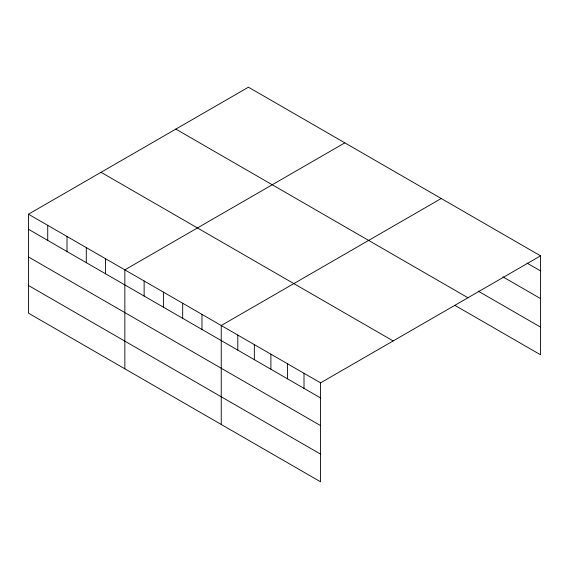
<?xml version="1.0" encoding="UTF-8"?>
<svg xmlns="http://www.w3.org/2000/svg" width="569" height="569" viewBox="0 0 569 569"><rect width="100%" height="100%" fill="white"/><g stroke="black" fill="none" stroke-linecap="round" stroke-linejoin="round"><path stroke-width="0.85" d="M28.45 214.207L320.56 382.852L320.56 481.808L28.45 313.156L28.45 214.207L248.44 87.192L540.55 255.844L540.55 354.793L454.773 305.276M344.835 142.847L124.846 269.862L124.846 368.812M441.231 198.503L221.241 325.511L221.241 424.467M320.56 382.852L540.55 255.844M527.008 263.084L540.55 270.901M502.932 276.868L540.55 298.59M478.102 291.058L540.55 327.111M175.842 129.106L467.953 297.758M101.047 172.293L393.158 340.938M28.45 229.264L320.56 397.916M28.45 256.946L320.56 425.598M28.45 285.474L320.56 454.119M304.01 373.3L304.01 388.357M287.452 363.74L287.452 378.798M270.901 354.181L270.901 369.245M254.35 344.629L254.35 359.686M237.799 335.07L237.799 350.127M201.967 314.38L201.967 329.444M182.685 303.249L182.685 318.313M163.403 292.117L163.403 307.182M144.128 280.994L144.128 296.051M105.564 258.731L105.564 273.789M86.289 247.6L86.289 262.658M67.007 236.469L67.007 251.526M47.732 225.338L47.732 240.395"/></g></svg>
